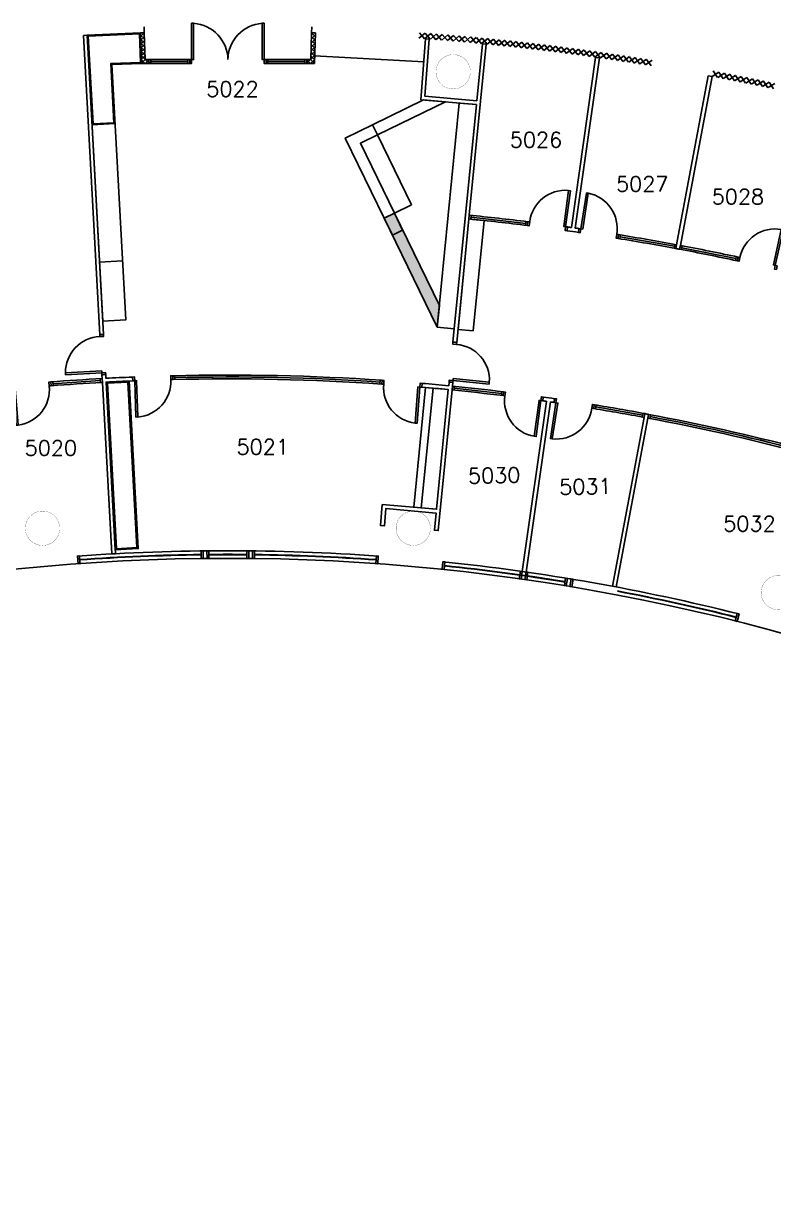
# Model space of a CAD drawing. Extents: x -68523 to 336700, y -113452 to 119396.
# Drawn here: x -5359 to 14296, y -50327 to -19833 of the extents above; entities that cross this region are included whole.
import ezdxf

# ---------------------------------------------------------------- set-up
doc = ezdxf.new("R2010")
doc.units = 0
doc.header["$LTSCALE"] = 1000
doc.header["$MEASUREMENT"] = 0
doc.linetypes.add('DASH', pattern=[0.35, 0.25, -0.1])
doc.layers.get('0').update_dxf_attribs({"linetype": 'CONTINUOUS'})
for name, color, linetype in [('05 - DOOR', 1, 'CONTINUOUS'), ('05 - PARTITION', 14, 'CONTINUOUS'), ('06 - FIXTURE', 8, 'CONTINUOUS'), ('s4144a$0$17', 14, 'CONTINUOUS'), ('s4144a$0$22', 7, 'CONTINUOUS'), ('s4144a$0$23', 7, 'CONTINUOUS'), ('s4144a$0$6', 7, 'CONTINUOUS'), ('s4144a$0$ROOM-NO', 4, 'CONTINUOUS')]:
    doc.layers.add(name, color=color, linetype=linetype)
doc.styles.add('s4144a$0$STANDARD', font='SIMPLEX')

# ---------------------------------------------------------------- blocks, each defined once
blk = doc.blocks.new('*U404')
at = {"color": 1}
for points in [[(50, 100), (50, 1050), (100, 1050), (100, 100), (50, 100)], [(0, 100), (50, 100), (50, 0), (0, 0), (0, 100)], [(1000, 100), (1050, 100), (1050, 0), (1000, 0), (1000, 100)]]:
    blk.add_lwpolyline(points, dxfattribs=at)
blk.add_arc((63, 114), 937, 359.17, 87.7337, dxfattribs=at)
blk = doc.blocks.new('*U406')
at = {"color": 1}
for points in [[(-300, 101), (-300, 1051), (-250, 1051), (-250, 101), (-300, 101)], [(1600, 101), (1600, 1051), (1550, 1051), (1550, 101), (1600, 101)], [(-350, 101), (-300, 101), (-300, 1), (-350, 1), (-350, 101)], [(1650, 101), (1600, 101), (1600, 1), (1650, 1), (1650, 101)]]:
    blk.add_lwpolyline(points, dxfattribs=at)
for centre, start, end in [((-319, 84), 1.0112, 85.8925), ((1619, 84), 94.107, 178.9893)]:
    blk.add_arc(centre, 970, start, end, dxfattribs=at)

msp = doc.modelspace()

# ---------------------------------------------------------------- hatches: boundary and pattern name
at = {"layer": '05 - PARTITION'}
h = msp.add_hatch(dxfattribs=at)
h.set_pattern_fill('ANSI37', color=253, scale=23, angle=180)
h.set_pattern_definition([(225, (-2216.764, -20832.81), (51.6365, -51.6365), []), (315, (-2216.764, -20832.81), (51.6365, 51.6365), [])])
h.paths.add_polyline_path([(-2291.3, -20083.1), (-2265.2, -20882.8), (-2216.8, -20882.8), (-2065, -20882.8), (-2068.3, -20782.8), (-2168.4, -20782.8), (-2191.4, -20079.8)])
h = msp.add_hatch(dxfattribs=at)
h.set_pattern_fill('ANSI37', color=253, scale=23, angle=180)
h.set_pattern_definition([(225, (2216.964, -20832.81), (51.6365, -51.6365), []), (315, (2216.964, -20832.81), (51.6365, 51.6365), [])])
h.paths.add_polyline_path([(2291.5, -20083.1), (2191.6, -20079.8), (2168.6, -20782.8), (2068.5, -20782.8), (2065.2, -20882.8), (2165.3, -20882.8), (2265.4, -20882.8)])
at = {"layer": '06 - FIXTURE'}
h = msp.add_hatch(dxfattribs=at)
h.set_pattern_fill('DOTS', color=253, scale=20, angle=180)
h.set_pattern_definition([(180, (31801.083, -2300.2), (-15.875, -31.75), [0, -31.75])])
h.paths.add_polyline_path([(4091.6, -24933.4), (5482, -27789.7), (5538.3, -27220), (4361.3, -24802.1)])

# ---------------------------------------------------------------- linework, layer by layer
for p, q in [((-2191.4, -20079.8), (-2196.2, -19929.9)), ((2191.6, -20079.8), (2196.4, -19929.9))]:
    msp.add_line(p, q)
at = {"color": 1}
msp.add_lwpolyline([(4361.3, -24802.1), (4577.5, -25246.3), (4307.8, -25377.6), (4091.6, -24933.4)], dxfattribs=at)
at = {"layer": '05 - PARTITION', "color": 4}
for points in [[(-2291.3, -20083.1), (-2265.2, -20882.8), (-2216.8, -20882.8), (-2065, -20882.8), (-2068.3, -20782.8), (-2168.4, -20782.8), (-2191.4, -20079.8)], [(2291.5, -20083.1), (2191.6, -20079.8), (2168.6, -20782.8), (2068.5, -20782.8), (2065.2, -20882.8), (2165.3, -20882.8), (2265.4, -20882.8)]]:
    msp.add_lwpolyline(points, close=True, dxfattribs=at)
at = {"layer": '05 - PARTITION'}
for points in [[(-3784.3, -20149.4), (-3356.4, -27987.8, -0.0004122), (-3256.5, -27982.4), (-3684.5, -20143.9)], [(5176.1, -20240.6), (5054.1, -21835.5), (6509.3, -21962.3), (6509.3, -21962.3), (6499.5, -22061.8), (6499.5, -22061.8), (6223.9, -24848.2), (6223.9, -24848.2), (6214.1, -24947.7), (6214.1, -24947.7), (5895.6, -28182.1, -0.0004122), (5995.1, -28191.9), (6313.7, -24957.5), (6323.5, -24858), (6764.6, -20379.6), (6665, -20369.8), (6518.6, -21862.7), (5161.3, -21744.5), (5275.8, -20248.2)], [(9632.7, -20725.4), (8996.7, -25180.3, 0.0004022), (8896.6, -25166.2), (8883.5, -25265.4, -0.0011736), (9180.5, -25307.8), (9195.7, -25208.9, 0.0004022), (9095.6, -25194.5), (9731.7, -20739.5)], [(11832.7, -25749.9), (11851.2, -25651.6), (12680.3, -21228.5), (12582, -21210.1), (11752.9, -25633.2), (11734.6, -25731.5, -0.0003906)], [(-3288.3, -29236), (-3043, -33729.3), (-2943.1, -33723.8), (-3188.4, -29230.5, -0.0028078), (-2491.3, -29197.1), (-2494.6, -29097.2, 0.002941), (-3193.9, -29130.7), (-3199.3, -29030.8, 0.0004194), (-3299.2, -29036.3), (-3293.7, -29136.1)], [(5872.6, -29435.9), (5509.8, -33118.4), (5410.3, -33108.6), (5454.6, -32659.3), (4134.5, -32543.9), (4099.8, -32996.3), (4000.1, -32988.7), (4042.5, -32435.4), (5464.4, -32559.8), (5773, -29426.1, 0.0029365), (5078.1, -29362.3), (5085.8, -29262.6, -0.0029411), (5782.8, -29326.6), (5792.6, -29227, -0.0004194), (5892.2, -29236.8), (5882.4, -29336.4)], [(7809.5, -34203.1), (8445.5, -29748.3, -0.0004074), (8543.4, -29762.4), (8558.6, -29663.6, 0.0012604), (8261.6, -29621.2), (8248.6, -29720.3, -0.0004074), (8346.5, -29734.2), (7710.5, -34189)], [(10904.1, -30154.2), (10074.3, -34577), (10172.5, -34595.5), (11002.4, -30172.6), (11020.9, -30074.4, 0.0004208), (10922.4, -30055.9)]]:
    msp.add_lwpolyline(points, format="xyb", close=True, dxfattribs=at)
at = {"layer": '05 - PARTITION', "color": 1}
for points in [[(-999.9, -20782.8), (-2068.3, -20782.8)], [(-999.9, -20882.8), (-2065, -20882.8)], [(-2018.3, -20782.8), (-2015, -20882.8)], [(-1049.9, -20832.7), (-2016.7, -20831.4)], [(-1049.9, -20782.8), (-1049.9, -20882.8)], [(1000.1, -20782.8), (2068.5, -20782.8)], [(1000.1, -20882.8), (2065.2, -20882.8)], [(1050.1, -20782.8), (1050.1, -20882.8)], [(1050.1, -20832.7), (2016.9, -20831.4)], [(2018.5, -20782.8), (2015.2, -20882.8)], [(6373.2, -24862.9), (6363.4, -24962.4)], [(6368.3, -24912.7), (7799.5, -25071.8)], [(7806, -25022.3), (7793, -25121.4)], [(10282.9, -25375.8), (10267.8, -25474.7)], [(10275.4, -25425.3), (11694.6, -25673.2)], [(11703.8, -25624), (11685.4, -25722.3)], [(11900.3, -25660.9), (11881.8, -25759.2)], [(11891.1, -25710), (13302.3, -25993.1)], [(13313.1, -25944.3), (13291.4, -26041.9)], [(-4587.3, -29221.5), (-4578.6, -29321.1)], [(-3340.9, -29188.8), (-4582.9, -29271.3)], [(-3343.6, -29138.9), (-3338.2, -29238.7)], [(-1395.2, -29060.8), (-1391.9, -29160.8)], [(3989, -29178.3), (3981.3, -29278)], [(5932.1, -29341.3), (5922.3, -29440.8)], [(7164.5, -29527.7), (5927.2, -29391)], [(7171, -29478.1), (7158, -29577.2)], [(9581.1, -29922.6), (9596.3, -29823.8)], [(9630.5, -29930.2), (9645.8, -29831.4)], [(10864.1, -30095.9), (9638.1, -29880.8)], [(10873.3, -30046.7), (10854.9, -30145)], [(10922.4, -30055.9), (10904.1, -30154.2)], [(11020.9, -30074.4), (11002.4, -30172.6)], [(11070, -30083.6), (11051.5, -30181.9)]]:
    msp.add_lwpolyline(points, dxfattribs=at)
for points in [[(6323.5, -24858), (6313.7, -24957.5), (6313.7, -24957.5, -0.0060186), (7842.5, -25127.9), (7855.6, -25028.8, 0.0060243)], [(11734.6, -25731.5, 0.0060212), (10218.4, -25467.1), (10233.5, -25368.3, -0.0060257), (11752.9, -25633.2)], [(11851.2, -25651.6), (11832.7, -25749.9, -0.0060158), (13340.3, -26052.8), (13361.9, -25955.2, 0.0060201)], [(-3293.7, -29136.1), (-3288.3, -29236), (-3288.3, -29236, 0.005592), (-4628.4, -29325.4), (-4637.1, -29225.9, -0.005657)], [(-1445.2, -29062.5), (-1441.9, -29162.4, -0.0230506), (4031.2, -29281.8), (4038.8, -29182.1, 0.0230581)], [(5882.4, -29336.4), (5872.6, -29435.9), (5872.6, -29435.9, -0.0056518), (7207.6, -29583.8), (7220.6, -29484.6, 0.005657)], [(10922.4, -30055.9, 0.0056563), (9596.3, -29823.8), (9581.1, -29922.6, -0.0056523), (10904.1, -30154.2)], [(11002.4, -30172.6), (11020.9, -30074.4, -0.0169857), (14965, -30957.4), (14939, -31054, 0.016981)]]:
    msp.add_lwpolyline(points, format="xyb", close=True, dxfattribs=at)
for points in [[(3985.1, -29228.6, 0.0226336), (-1393.6, -29111.2)], [(14903.7, -30992.7, 0.0179069), (11060.8, -30132.8)]]:
    msp.add_lwpolyline(points, format="xyb", dxfattribs=at)
at = {"layer": '06 - FIXTURE', "color": 1, "linetype": 'Continuous'}
msp.add_line((5130, -20843), (2271.9, -20682.9), dxfattribs=at)
for points in [[(-2265.2, -20882.8), (-3041.6, -20913.3), (-2676.5, -27600.2), (-3275.6, -27632.9), (-3684.5, -20143.9), (-2291.3, -20083.1), (-2265.2, -20882.8)], [(-2760.9, -26054.1), (-3360, -26086.8)]]:
    msp.add_lwpolyline(points, dxfattribs=at)
at = {"layer": '06 - FIXTURE'}
msp.add_lwpolyline([(-3532.7, -22465.8), (-3658.1, -20167.8), (-2315.5, -20109.2), (-2291, -20858.8), (-3067.9, -20889.3), (-2983.5, -22435.8)], close=True, dxfattribs=at)
at = {"layer": '06 - FIXTURE', "color": 1}
for points in [[(3791.8, -22489.9), (3921.1, -22755.6), (5696.1, -21891.4), (5123.6, -21841.6), (3791.8, -22489.9), (3921.1, -22755.6)], [(-2957.2, -22459.4), (-3556.3, -22492.1)], [(4810.8, -24583.3), (4361.3, -24802.1), (3471.6, -22974.4), (3921.1, -22755.6), (4810.8, -24583.3)]]:
    msp.add_lwpolyline(points, dxfattribs=at)
at = {"layer": '06 - FIXTURE', "color": 0}
for points in [[(5929.9, -27833.8), (6509.3, -21962.3), (6061, -21923.2), (5482, -27789.7), (5929.9, -27833.8)], [(-2589.3, -29197.8), (-2349.4, -33591.3), (-2948.6, -33624), (-3188.4, -29230.5), (-2589.1, -29201.8)]]:
    msp.add_lwpolyline(points, dxfattribs=at)
at = {"layer": '06 - FIXTURE'}
msp.add_lwpolyline([(3921.1, -22755.6), (3471.5, -22974.2), (4361.3, -24802.1), (4091.6, -24933.4), (3072.5, -22840.1), (3791.8, -22489.9), (3921.1, -22755.6)], dxfattribs=at)
at = {"layer": '06 - FIXTURE', "color": 253}
msp.add_lwpolyline([(4091.6, -24933.4), (5482, -27789.7), (5538.3, -27220), (4361.3, -24802.1), (4091.6, -24933.4)], dxfattribs=at)
at = {"layer": '06 - FIXTURE', "color": 0, "linetype": 'DASH', "ltscale": 500}
for points in [[(6426.8, -27889.5), (6028.7, -27850.3), (6313.7, -24957.5), (6711.7, -24996.8), (6426.8, -27889.5)], [(5375, -29386.9), (5066.3, -32520.6)]]:
    msp.add_lwpolyline(points, dxfattribs=at)
at = {"layer": '06 - FIXTURE', "color": 253}
msp.add_lwpolyline([(-2617.4, -29233.2), (-2381, -33562.9), (-2920.2, -33592.4), (-3156.8, -29259.1)], close=True, dxfattribs=at)
at = {"layer": '06 - FIXTURE', "color": 1}
msp.add_lwpolyline([(5464.4, -32559.8), (5773, -29426.1), (5175.9, -29367.3), (4866.6, -32507.5)], close=True, dxfattribs=at)
at = {"layer": 's4144a$0$17', "color": 2, "linetype": 'Continuous'}
msp.add_line((8983.2, -34384.7), (8904.3, -34371.8), dxfattribs=at)
at = {"layer": 's4144a$0$22', "color": 14, "linetype": 'Continuous'}
for p, q in [((5004.9, -20225.9), (5163.9, -20089.3)), ((5015.5, -20079.8), (5152.4, -20238.8)), ((5153.9, -20237), (5313.3, -20100.7)), ((5164.9, -20090.9), (5301.4, -20250.2)), ((5302.9, -20248.4), (5462.6, -20112.5)), ((5314.2, -20102.3), (5450.4, -20262)), ((5451.9, -20260.2), (5611.9, -20124.6)), ((5463.5, -20114.1), (5599.3, -20274)), ((5612.8, -20126.2), (5748.3, -20286.3)), ((5601, -20272.2), (5761.1, -20137)), ((5749.9, -20284.6), (5910.4, -20149.7)), ((5762.1, -20138.6), (5897.2, -20299)), ((5898.8, -20297.3), (6059.6, -20162.8)), ((5911.4, -20151.3), (6046.1, -20312.1)), ((6047.7, -20310.4), (6208.8, -20176.2)), ((6060.6, -20164.4), (6194.9, -20325.4)), ((6196.5, -20323.7), (6357.9, -20189.9)), ((6209.7, -20177.8), (6343.8, -20339.1)), ((6345.4, -20337.3), (6507, -20203.9)), ((6358.9, -20191.5), (6492.6, -20353.1)), ((6494.1, -20351.4), (6656.2, -20218.2)), ((6508, -20205.5), (6641.4, -20367.4)), ((6642.9, -20365.7), (6805.2, -20232.9)), ((6657.1, -20219.8), (6790.1, -20382.2)), ((6791.6, -20380.4), (6954.3, -20248)), ((6806.1, -20234.6), (6938.7, -20397.1)), ((6940.5, -20395.3), (7103.2, -20263.3)), ((6955.1, -20249.6), (7087.5, -20412.3)), ((7089.1, -20410.6), (7252.2, -20278.9)), ((7104.2, -20264.9), (7236.1, -20427.9)), ((7237.7, -20426.3), (7401.1, -20295)), ((7253.2, -20280.5), (7384.7, -20444)), ((7386.3, -20442.3), (7550, -20311.3)), ((7402.1, -20296.6), (7533.2, -20460.2)), ((7534.8, -20458.5), (7698.8, -20327.9)), ((7550.9, -20312.9), (7681.8, -20476.8)), ((7683.4, -20475.1), (7847.7, -20344.8)), ((7699.8, -20329.5), (7830.3, -20493.7)), ((7831.9, -20492), (7996.5, -20362.1)), ((7848.6, -20346.4), (7978.7, -20511)), ((7980.3, -20509.2), (8145.2, -20379.7)), ((7997.3, -20363.7), (8127.2, -20528.6)), ((8128.7, -20526.9), (8293.9, -20397.7)), ((8146.1, -20381.4), (8275.5, -20546.5)), ((8277.3, -20544.7), (8442.5, -20415.9)), ((8294.8, -20399.3), (8423.9, -20564.6)), ((8443.5, -20417.6), (8572.2, -20583.1)), ((8425.6, -20563), (8591.2, -20434.5)), ((8573.8, -20581.5), (8739.8, -20453.4)), ((8592.2, -20436.1), (8720.4, -20602.1)), ((8722.1, -20600.4), (8888.4, -20472.7)), ((8740.7, -20455.1), (8868.6, -20621.2)), ((8870.3, -20619.6), (9036.8, -20492.2)), ((8889.2, -20474.3), (9016.9, -20640.7)), ((9018.5, -20639), (9185.2, -20512.1)), ((9037.7, -20493.8), (9165, -20660.6)), ((9166.6, -20658.9), (9333.8, -20532.2)), ((9186.2, -20513.7), (9313.1, -20680.7)), ((9314.7, -20679.1), (9482.1, -20552.7)), ((9334.6, -20533.8), (9461.1, -20701.3)), ((9462.7, -20699.6), (9630.5, -20573.7)), ((9482.9, -20554.5), (9609, -20722.1)), ((9610.9, -20720.3), (9778.6, -20594.8)), ((9631.2, -20575.3), (9757.1, -20743.1)), ((9758.8, -20741.4), (9926.9, -20616.3)), ((9779.6, -20596.5), (9905, -20764.5)), ((9906.6, -20763), (10075.1, -20638.2)), ((9927.9, -20617.9), (10052.8, -20786.4)), ((10054.5, -20784.8), (10223.2, -20660.3)), ((10076, -20639.8), (10200.6, -20808.4)), ((10202.2, -20806.8), (10371.2, -20682.7)), ((10224.1, -20662), (10348.4, -20830.9)), ((10350, -20829.2), (10519.2, -20705.5)), ((10372.2, -20684.5), (10496.1, -20853.6)), ((10497.7, -20851.9), (10667.2, -20728.6)), ((10520.2, -20707.3), (10643.8, -20876.7)), ((10668.2, -20730.4), (10791.4, -20900.1)), ((10645.4, -20875), (10815.1, -20752)), ((10793, -20898.4), (10963, -20775.8)), ((10816.1, -20753.8), (10939, -20923.8)), ((10940.6, -20922.1), (11110.8, -20799.9)), ((10964, -20777.6), (11086.5, -20947.8)), ((12685.8, -21225.1), (12856.1, -21109.3)), ((12709.2, -21082.3), (12827.6, -21256.5)), ((12832.6, -21252.9), (13003.2, -21137.5)), ((12856.4, -21110.2), (12974.4, -21284.6)), ((12979.4, -21281.1), (13150.2, -21166)), ((13003.5, -21138.4), (13121.1, -21313.1)), ((13126.1, -21309.6), (13297.2, -21194.8)), ((13150.5, -21166.9), (13267.8, -21341.9)), ((13272.8, -21338.4), (13444.1, -21224)), ((13297.5, -21195.8), (13414.4, -21371)), ((13419.4, -21367.5), (13591, -21253.5)), ((13444.4, -21225), (13560.9, -21400.4)), ((13565.9, -21396.9), (13737.8, -21283.3)), ((13591.2, -21254.5), (13707.4, -21430.1)), ((13712.4, -21426.7), (13884.5, -21313.4)), ((13738, -21284.3), (13853.8, -21460.2)), ((13858.8, -21456.8), (14031.2, -21343.9)), ((13884.7, -21314.4), (14000.1, -21490.6)), ((14031.4, -21344.9), (14146.4, -21521.3)), ((14005.1, -21487.2), (14177.8, -21374.7)), ((14151.4, -21517.8), (14324.2, -21405.8)), ((14178, -21375.6), (14292.6, -21552.3))]:
    msp.add_line(p, q, dxfattribs=at)
at = {"layer": 's4144a$0$23', "color": 5, "linetype": 'Continuous'}
for points in [[(-3923.7, -33985.2), (-3939, -33785.8), (-3889.2, -33782), (-3874, -33981.3)], [(-648.8, -33648.6), (-646.5, -33848.6), (-696.7, -33849.2), (-698.7, -33649.1)], [(-548.8, -33647.8), (-546.7, -33847.5), (-496.6, -33847.1), (-499, -33647.1)], [(549, -33647.8), (546.9, -33847.5), (496.8, -33847.1), (499.2, -33647.1)], [(649, -33648.6), (646.7, -33848.6), (696.9, -33849.2), (698.9, -33649.1)], [(3923.9, -33985.1), (3939, -33785.8), (3889.2, -33781.9), (3874, -33981.3)], [(5611, -34132.8), (5630.5, -33933.8), (5680.2, -33938.7), (5660.6, -34137.6)], [(7710.6, -34189.1), (7682.3, -34386.8), (7632.7, -34379.9), (7661.1, -34181.9)], [(7809.5, -34203), (7781.2, -34401), (7830.8, -34408.1), (7859, -34210.1)], [(8894.6, -34370.2), (8862, -34567.3), (8812.6, -34559.3), (8845.3, -34362)], [(8894.6, -34370.2), (8862, -34567.3), (8812.6, -34559.3), (8845.3, -34362)], [(8993.2, -34386.3), (8960.6, -34583.6), (9010, -34591.8), (9042.5, -34394.5)], [(8993.2, -34386.3), (8960.6, -34583.6), (9010, -34591.8), (9042.5, -34394.5)], [(13339.4, -35495.4), (13388.8, -35301.8), (13340.5, -35289.3), (13290.9, -35483)]]:
    msp.add_lwpolyline(points, close=True, dxfattribs=at)
at = {"layer": 's4144a$0$23', "color": 1, "linetype": 'Continuous'}
msp.add_arc((0.1, -88549.9), 54705, 44.32316, 135.67699, dxfattribs=at)
at = {"layer": 's4144a$0$23', "color": 5, "linetype": 'Continuous'}
for radius, start, end in [(54905, 85.88689, 94.11311), (54810, 90.72952, 94.06147), (54800, 90.72954, 94.06142), (54810, 89.47945, 90.52055), (54800, 89.47948, 90.52052), (54810, 85.93874, 89.27048), (54800, 85.93879, 89.27045), (54905, 75.88593, 84.11308), (54800, 80.72952, 84.06143), (54810, 80.7295, 84.06149), (54800, 80.72951, 81.77045), (54810, 80.72949, 81.77047), (54800, 75.93878, 79.2705), (54810, 75.93872, 79.27052)]:
    msp.add_arc((0.1, -88549.9), radius, start, end, dxfattribs=at)
at = {"layer": 's4144a$0$6', "color": 5, "linetype": 'Continuous', "const_width": 5}
for points in [[(6351, -21102.5, 1), (5451, -21102.5, 1)], [(-4404.9, -33056.9, 1), (-5304.9, -33056.9, 1)], [(5305.1, -33056.9, 1), (4405.1, -33056.9, 1)], [(14867.6, -34743, 1), (13967.6, -34743, 1)]]:
    msp.add_lwpolyline(points, format="xyb", close=True, dxfattribs=at)

# ---------------------------------------------------------------- block references
at = {"layer": '05 - DOOR', "xscale": -1}
msp.add_blockref('*U406', (650.1, -20883.6), dxfattribs=at)
for p, rotation in [((8883.5, -25265.4), 352.4802024286398), ((14365.3, -26280.4), 347.4802171294832), ((5792.6, -29227), 264.3747816545535), ((-5683.1, -29316.9), 184.975015329581), ((-2494.6, -29097.2), 181.8971962507387), ((8558.6, -29663.6), 171.2249900476509)]:
    msp.add_blockref('*U404', p, dxfattribs=dict(at, rotation=rotation))
at = {"layer": '05 - DOOR'}
for p, rotation in [((9180.5, -25307.8), 351.269759560755), ((-3199.3, -29030.8), 93.12488457498961), ((5085.8, -29262.6), 175.6028112584475), ((8261.6, -29621.2), 172.5249475728543)]:
    msp.add_blockref('*U404', p, dxfattribs=dict(at, rotation=rotation))

# ---------------------------------------------------------------- texts
at = {"layer": 's4144a$0$ROOM-NO', "style": 's4144a$0$STANDARD'}
for s, p in [('5022', (-565.1, -21754.6)), ('5026', (7384.5, -23083.4)), ('5027', (10167.2, -24241.2)), ('5028', (12673, -24573)), ('5020', (-5322.4, -31154.7)), ('5021', (227.5, -31125.9)), ('5032', (12974.9, -33139))]:
    msp.add_text(s, height=400, dxfattribs=at).set_placement(p)
for s, p in [('5030', (6293.8, -31888.3)), ('5031', (8682.6, -32180.4))]:
    msp.add_text(s, height=400, rotation=1.25, dxfattribs=at).set_placement(p)

doc.saveas('drawing.dxf')
